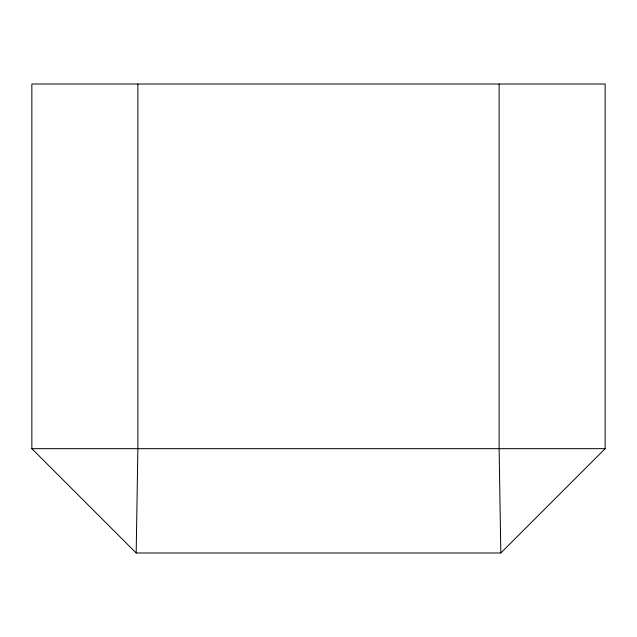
<?xml version="1.0" encoding="UTF-8"?>
<svg xmlns="http://www.w3.org/2000/svg" width="637" height="637" viewBox="0 0 637 637"><rect width="100%" height="100%" fill="white"/><g stroke="black" fill="none" stroke-linecap="round" stroke-linejoin="round"><path stroke-width="0.96" d="M136.175 552.988L31.85 448.663L31.85 84.012L605.15 84.012L605.15 448.663L500.825 552.988L136.175 552.988L137.879 448.663L137.879 84.012M31.85 448.663L605.15 448.663M500.825 552.988L499.121 448.663L499.121 84.012"/></g></svg>
